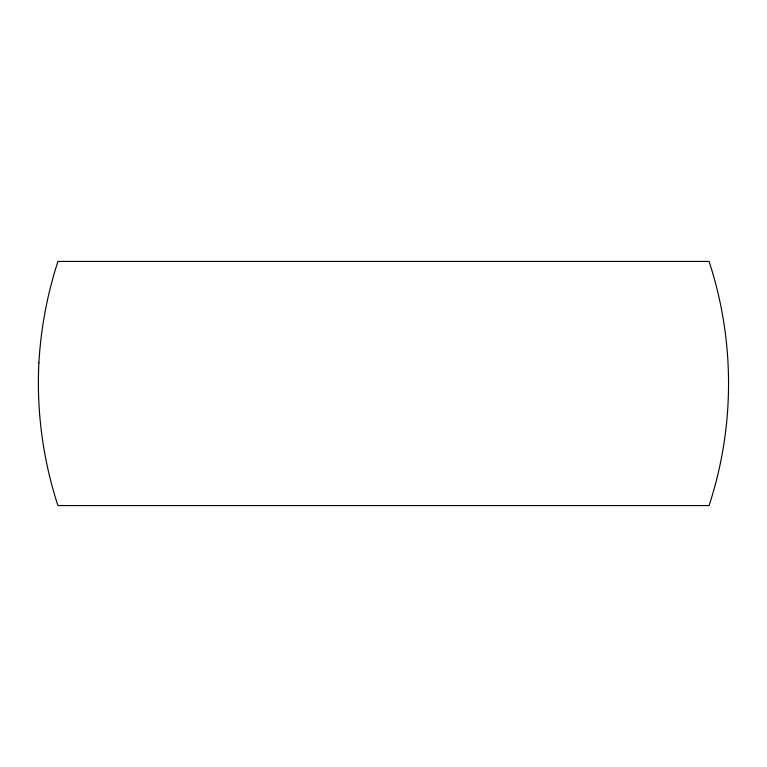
<?xml version="1.0" encoding="UTF-8"?>
<svg xmlns="http://www.w3.org/2000/svg" width="767" height="767" viewBox="0 0 767 767"><rect width="100%" height="100%" fill="white"/><g stroke="black" fill="none" stroke-linecap="round" stroke-linejoin="round"><path stroke-width="1.15" d="M38.896 362.82C36.432 411.054 42.923 459.673 57.947 505.568L709.053 505.568C735.035 426.912 735.035 340.088 709.053 261.432L57.947 261.432C47.257 294.231 40.843 328.381 38.896 362.82"/></g></svg>
